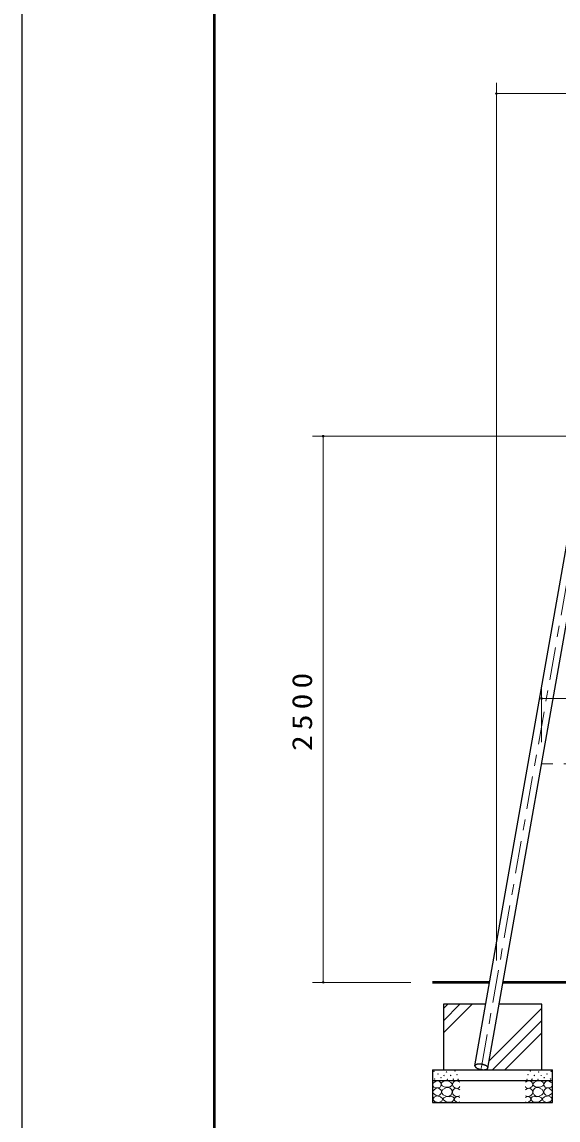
# Model space of a CAD drawing. Units: millimetres on the paper, with parts at other scales. Extents: x 197 to 617, y 140 to 437.
# Drawn here: x 196.6 to 245.7, y 200.3 to 300.8 of the extents above; entities that cross this region are included whole.
import ezdxf

# ---------------------------------------------------------------- set-up
doc = ezdxf.new("R2010")
doc.units = ezdxf.units.MM
doc.linetypes.add('USER2', pattern=[6, 3, -1, 1, -1])
for name, color, linetype, lineweight in [('A3図枠', 140, 'Continuous', 50), ('線', 2, 'Continuous', 25), ('補助', 2, 'Continuous', 13)]:
    doc.layers.add(name, color=color, linetype=linetype, lineweight=lineweight)
doc.styles.add('ＭＳ ゴシック', font='')
doc.styles.get('ＭＳ ゴシック').set_extended_font_data('MS Gothic')

# ---------------------------------------------------------------- blocks, each defined once
blk = doc.blocks.new('dimension_origin')
at = {"color": 0, "linetype": 'Continuous', "lineweight": -2}
blk.add_circle((0, 0), 1.25, dxfattribs=at)

msp = doc.modelspace()

# ---------------------------------------------------------------- linework, layer by layer
at = {"layer": 'A3図枠', "color": 7}
msp.add_line((214.181, 421.877), (214.181, 154.877), dxfattribs=at)
at = {"layer": '線', "color": 1, "linetype": 'USER2', "lineweight": 13}
for p, q in [((238.661, 205.135), (248.836, 262.841)), ((303.194, 232.877), (244.167, 232.877)), ((238.661, 205.135), (238.62, 204.899))]:
    msp.add_line(p, q, dxfattribs=at)
at = {"layer": '線', "color": 7}
for p, q in [((238.065, 205.24), (247.825, 260.589)), ((239.257, 205.03), (249.017, 260.379)), ((235.181, 210.877), (235.181, 204.877)), ((239.059, 210.877), (235.181, 210.877)), ((244.181, 210.877), (240.288, 210.877)), ((244.181, 204.877), (244.181, 210.877)), ((238.065, 205.24), (238.072, 205.276)), ((234.181, 204.877), (234.181, 201.877)), ((234.181, 204.877), (245.181, 204.877)), ((239.257, 205.03), (239.263, 205.065)), ((245.181, 201.877), (245.181, 204.877)), ((234.181, 203.877), (245.181, 203.877)), ((234.181, 201.877), (245.181, 201.877))]:
    msp.add_line(p, q, dxfattribs=at)
at = {"layer": '線', "color": 7, "lineweight": 50}
for p, q in [((239.412, 212.877), (234.181, 212.877)), ((306.721, 212.877), (240.641, 212.877))]:
    msp.add_line(p, q, dxfattribs=at)
at = {"layer": '線', "color": 7, "lineweight": 13}
for p, q in [((235.181, 210.485), (235.573, 210.877)), ((235.181, 209.362), (236.695, 210.877)), ((235.181, 208.24), (237.818, 210.877)), ((238.553, 204.877), (238.582, 204.906))]:
    msp.add_line(p, q, dxfattribs=at)
at = {"layer": '線', "color": 7}
for points in [[(196.588, 139.92), (616.697, 139.92), (616.697, 436.915), (196.588, 436.915)], [(239.257, 205.03), (239.258, 205.051), (239.255, 205.073), (239.248, 205.095), (239.235, 205.117), (239.219, 205.14), (239.198, 205.162), (239.173, 205.184), (239.144, 205.206), (239.112, 205.228), (239.076, 205.248), (239.037, 205.268), (238.995, 205.287), (238.951, 205.304), (238.904, 205.321), (238.856, 205.336), (238.806, 205.349), (238.755, 205.361), (238.703, 205.371), (238.651, 205.379), (238.599, 205.386), (238.547, 205.39), (238.497, 205.393), (238.447, 205.393), (238.399, 205.392), (238.354, 205.388), (238.31, 205.383), (238.269, 205.376), (238.232, 205.367), (238.197, 205.356), (238.166, 205.344), (238.139, 205.33), (238.116, 205.314), (238.097, 205.298), (238.082, 205.279), (238.071, 205.26), (238.065, 205.24), (238.064, 205.219), (238.067, 205.198), (238.075, 205.175), (238.087, 205.153), (238.104, 205.131), (238.124, 205.108), (238.149, 205.086), (238.178, 205.064), (238.211, 205.043), (238.246, 205.022), (238.285, 205.002), (238.327, 204.983), (238.372, 204.966), (238.418, 204.949), (238.467, 204.934), (238.517, 204.921), (238.568, 204.909), (238.62, 204.899), (238.672, 204.891), (238.724, 204.885), (238.775, 204.88), (238.826, 204.878), (238.875, 204.877), (238.923, 204.878), (238.969, 204.882), (239.012, 204.887), (239.053, 204.894), (239.091, 204.903), (239.125, 204.914), (239.156, 204.926), (239.184, 204.94), (239.207, 204.956), (239.226, 204.973), (239.241, 204.991), (239.251, 205.01)]]:
    msp.add_lwpolyline(points, close=True, dxfattribs=at)
at = {"layer": '補助'}
for p, q in [((240.026, 214.877), (240.026, 295.253)), ((240.026, 294.253), (307.335, 294.253)), ((246.881, 262.877), (223.181, 262.877)), ((224.181, 212.877), (224.181, 262.877)), ((244.167, 234.877), (244.167, 239.877)), ((244.167, 238.877), (257.842, 238.877)), ((232.181, 212.877), (223.181, 212.877)), ((239.375, 205.699), (244.181, 210.505)), ((239.675, 204.877), (244.181, 209.382)), ((240.798, 204.877), (244.181, 208.26))]:
    msp.add_line(p, q, dxfattribs=at)
for points in [[(234.63, 203.865), (234.5, 203.814), (234.376, 203.745), (234.259, 203.664), (234.186, 203.554), (234.206, 203.403), (234.306, 203.276), (234.444, 203.224), (234.598, 203.219), (234.75, 203.231), (234.877, 203.282), (234.952, 203.388), (234.978, 203.516), (234.961, 203.621), (234.902, 203.719), (234.779, 203.816)], [(234.579, 203.206), (234.472, 203.15), (234.363, 203.066), (234.234, 202.93), (234.186, 202.794), (234.259, 202.697), (234.389, 202.61), (234.522, 202.524), (234.655, 202.483), (234.808, 202.532), (234.934, 202.661), (234.996, 202.826), (234.965, 202.997), (234.802, 203.142)], [(235.418, 203.867), (235.32, 203.854), (235.207, 203.813), (235.048, 203.697), (234.975, 203.559), (234.992, 203.479), (235.067, 203.391), (235.257, 203.296), (235.456, 203.267), (235.603, 203.263), (235.753, 203.294), (235.905, 203.386), (235.98, 203.51), (235.961, 203.603), (235.867, 203.71), (235.653, 203.834)], [(235.164, 202.58), (235.416, 202.443), (235.683, 202.423), (235.889, 202.572), (235.986, 202.807), (235.94, 203.023), (235.802, 203.186), (235.625, 203.254), (235.402, 203.229), (235.127, 203.068), (235.007, 202.85), (235.06, 202.707)], [(244.197, 202.58), (243.945, 202.443), (243.678, 202.423), (243.473, 202.572), (243.376, 202.807), (243.421, 203.023), (243.559, 203.186), (243.736, 203.254), (243.959, 203.229), (244.234, 203.068), (244.354, 202.85), (244.301, 202.707)], [(243.943, 203.867), (244.041, 203.854), (244.154, 203.813), (244.313, 203.697), (244.386, 203.559), (244.369, 203.479), (244.295, 203.391), (244.105, 203.296), (243.905, 203.267), (243.758, 203.263), (243.608, 203.294), (243.456, 203.386), (243.381, 203.51), (243.4, 203.603), (243.494, 203.71), (243.708, 203.834)], [(244.782, 203.206), (244.889, 203.15), (244.998, 203.066), (245.127, 202.93), (245.175, 202.794), (245.103, 202.697), (244.972, 202.61), (244.84, 202.524), (244.706, 202.483), (244.553, 202.532), (244.427, 202.661), (244.365, 202.826), (244.396, 202.997), (244.559, 203.142)], [(244.732, 203.865), (244.861, 203.814), (244.985, 203.745), (245.102, 203.664), (245.175, 203.554), (245.155, 203.403), (245.055, 203.276), (244.918, 203.224), (244.763, 203.219), (244.611, 203.231), (244.485, 203.282), (244.409, 203.388), (244.383, 203.516), (244.4, 203.621), (244.459, 203.719), (244.582, 203.816)], [(234.563, 202.487), (234.336, 202.367), (234.2, 202.191), (234.37, 201.965), (234.738, 201.883), (235.025, 202.005), (235.134, 202.213), (234.918, 202.395)], [(235.705, 202.404), (235.554, 202.417), (235.391, 202.388), (235.213, 202.307), (235.126, 202.199), (235.18, 202.105), (235.299, 202.015), (235.429, 201.938), (235.575, 201.891), (235.812, 201.895), (236.018, 201.977), (236.112, 202.073), (236.153, 202.188), (236.132, 202.291), (236.051, 202.383), (235.883, 202.434)], [(243.657, 202.404), (243.807, 202.417), (243.97, 202.388), (244.149, 202.307), (244.235, 202.199), (244.181, 202.105), (244.062, 202.015), (243.933, 201.938), (243.786, 201.891), (243.549, 201.895), (243.343, 201.977), (243.249, 202.073), (243.208, 202.188), (243.229, 202.291), (243.311, 202.383), (243.479, 202.434)], [(244.799, 202.487), (245.025, 202.367), (245.161, 202.191), (244.992, 201.965), (244.623, 201.883), (244.336, 202.005), (244.227, 202.213), (244.443, 202.395)]]:
    msp.add_lwpolyline(points, close=True, dxfattribs=at)
for points in [[(236.681, 203.743), (236.512, 203.84), (236.338, 203.87), (236.226, 203.836), (236.123, 203.762), (236.034, 203.656), (235.996, 203.521), (236.07, 203.346), (236.231, 203.217), (236.397, 203.169), (236.541, 203.192), (236.622, 203.259), (236.681, 203.35)], [(236.674, 203.02), (236.531, 203.13), (236.37, 203.179), (236.236, 203.154), (236.117, 203.077), (236.029, 202.962), (235.996, 202.818), (236.05, 202.645), (236.174, 202.507), (236.326, 202.43), (236.478, 202.412), (236.581, 202.441), (236.674, 202.494)], [(242.681, 203.743), (242.849, 203.84), (243.023, 203.87), (243.135, 203.836), (243.238, 203.762), (243.328, 203.656), (243.365, 203.521), (243.292, 203.346), (243.131, 203.217), (242.965, 203.169), (242.82, 203.192), (242.739, 203.259), (242.681, 203.35)], [(242.687, 203.02), (242.83, 203.13), (242.991, 203.179), (243.125, 203.154), (243.245, 203.077), (243.332, 202.962), (243.365, 202.818), (243.312, 202.645), (243.188, 202.507), (243.035, 202.43), (242.883, 202.412), (242.78, 202.441), (242.687, 202.494)], [(236.681, 202.33), (236.56, 202.396), (236.414, 202.412), (236.24, 202.325), (236.155, 202.19), (236.167, 202.117), (236.224, 202.032), (236.368, 201.922), (236.516, 201.886), (236.602, 201.907), (236.681, 201.949)], [(242.681, 202.33), (242.801, 202.396), (242.947, 202.412), (243.121, 202.325), (243.207, 202.19), (243.194, 202.117), (243.137, 202.032), (242.994, 201.922), (242.845, 201.886), (242.759, 201.907), (242.681, 201.949)]]:
    msp.add_lwpolyline(points, dxfattribs=at)
for centre in [(234.313, 204.72), (234.693, 204.492), (234.953, 204.156), (235.232, 204.347), (235.46, 204.676), (235.851, 204.348), (236.229, 204.759), (236.429, 204.418), (242.932, 204.418), (243.132, 204.759), (243.511, 204.348), (243.902, 204.676), (244.13, 204.347), (244.408, 204.156), (244.668, 204.492), (245.049, 204.72), (234.376, 204.023), (235.529, 204.004), (236.083, 204.007), (236.526, 203.996), (242.835, 203.996), (243.278, 204.007), (243.832, 204.004), (244.985, 204.023)]:
    msp.add_circle(centre, 0.02, dxfattribs=at)

# ---------------------------------------------------------------- block references
at = {"layer": '補助', "xscale": 0.0667, "yscale": 0.0667}
for p in [(240.026, 294.253), (244.167, 238.877)]:
    msp.add_blockref('dimension_origin', p, dxfattribs=at)
for p, rotation in [((224.181, 262.877), 270), ((224.181, 212.877), 90)]:
    msp.add_blockref('dimension_origin', p, dxfattribs=dict(at, rotation=rotation))

# ---------------------------------------------------------------- texts
at = {"layer": '補助', "insert": (223.181, 237.877), "char_height": 1.833, "attachment_point": 8, "rotation": 90, "style": 'ＭＳ ゴシック'}
msp.add_mtext('\\T1.33;\\W1.15;2500', dxfattribs=at)

doc.saveas('drawing.dxf')
